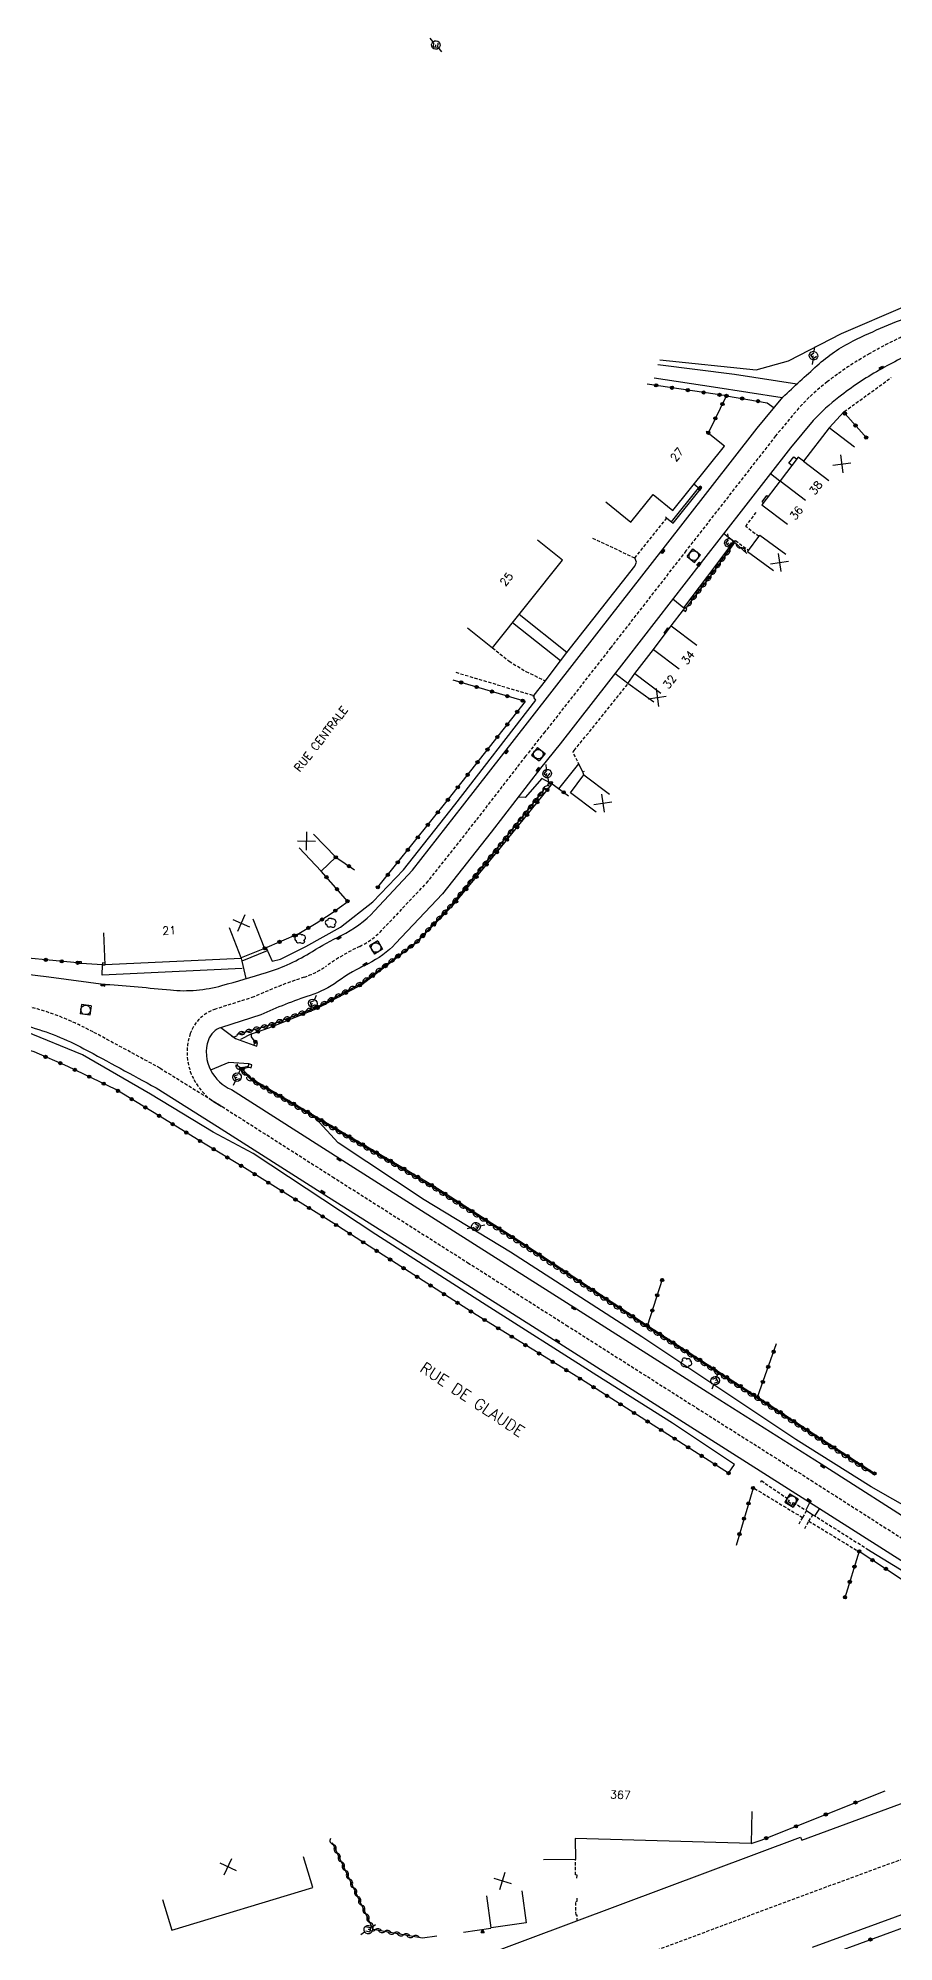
# Model space of a CAD drawing. Header units: millimetres. Extents: x 113000 to 114000, y 148263 to 149000.
# Drawn here: x 113357.2 to 113490.8, y 148701.9 to 148999.3 of the extents above; entities that cross this region are included whole.
import ezdxf
from ezdxf.enums import TextEntityAlignment as Align

# ---------------------------------------------------------------- set-up
doc = ezdxf.new("R2010")
doc.units = ezdxf.units.MM
doc.linetypes.add('DASHED', pattern=[0.75, 0.5, -0.25])
doc.layers.get('0').update_dxf_attribs({"linetype": 'CONTINUOUS'})
for name, color, linetype in [('W0001', 6, 'DASHED'), ('W0008', 7, 'CONTINUOUS'), ('W0100', 7, 'CONTINUOUS'), ('W0112', 1, 'DASHED'), ('W0211', 2, 'CONTINUOUS'), ('W0300', 7, 'CONTINUOUS'), ('W0310', 3, 'CONTINUOUS'), ('W0322', 7, 'CONTINUOUS'), ('W0330', 7, 'CONTINUOUS'), ('W0334', 7, 'CONTINUOUS'), ('W0400', 7, 'CONTINUOUS'), ('W0420', 7, 'CONTINUOUS'), ('W0471', 7, 'CONTINUOUS'), ('W0851', 7, 'CONTINUOUS'), ('W0984', 7, 'CONTINUOUS'), ('W0989', 7, 'CONTINUOUS'), ('W0991', 7, 'CONTINUOUS'), ('W1102', 7, 'CONTINUOUS')]:
    doc.layers.add(name, color=color, linetype=linetype)
doc.styles.get("Standard").update_dxf_attribs({"font": 'romans.shx', "width": 0.85})

# ---------------------------------------------------------------- blocks, each defined once
blk = doc.blocks.new('T400')
for p, q in [((-0.15, 0.3), (0.15, 0.3)), ((-0.15, -0.25), (-0.15, 0.3)), ((-0.15, 0.15), (0.15, 0.15)), ((-0.15, 0), (0.15, 0)), ((0.15, 0.3), (0.15, -0.25)), ((-0.15, -0.15), (0.15, -0.15)), ((-0.15, -0.25), (-0.15, -0.3)), ((-0.15, -0.3), (0.15, -0.3)), ((0.15, -0.3), (0.15, -0.25))]:
    blk.add_line(p, q)
blk = doc.blocks.new('T471')
for p, q in [((-0.333334, 0.333334), (-0.333334, -0.333334)), ((-0.333334, 0.333334), (0.333334, 0.333334)), ((-0.333334, 0), (0, 0)), ((0.500001, 0.500001), (1.000002, 1.000002)), ((-0.500001, -0.500001), (-1.000002, -1.000002)), ((-0.333334, -0.333334), (0.333334, -0.333334))]:
    blk.add_line(p, q)
blk.add_ellipse((0, 0), major_axis=(0.471405, 0.471405), ratio=1, start_param=5.4977871438, end_param=11.780972451)
blk = doc.blocks.new('T300')
for p, q in [((-0.8, 0.51), (-0.86, 0.34)), ((-0.86, 0.34), (-0.86, 0.17)), ((-0.86, 0.17), (-0.74, 0.06)), ((-0.69, 0.63), (-0.8, 0.51)), ((-0.8, -0.06), (-0.74, 0.06)), ((-0.74, 0.06), (-0.69, 0.11)), ((-0.57, 0.69), (-0.69, 0.63)), ((-0.46, 0.69), (-0.57, 0.69)), ((-0.29, 0.63), (-0.46, 0.69)), ((-0.29, 0.63), (-0.17, 0.74)), ((-0.23, 0.57), (-0.29, 0.63)), ((-0.17, 0.74), (-0.06, 0.8)), ((-0.06, 0.8), (0.06, 0.8)), ((0.06, 0.8), (0.23, 0.74)), ((0.23, 0.74), (0.34, 0.63)), ((0.34, 0.63), (0.4, 0.51)), ((0.46, 0.46), (0.34, 0.46)), ((0.4, 0.51), (0.4, 0.46)), ((0.57, 0.4), (0.46, 0.46)), ((0.57, 0.4), (0.69, 0.29)), ((0.69, 0.29), (0.74, 0.17)), ((0.74, 0.06), (0.69, -0.17)), ((0.74, 0.17), (0.74, 0.06)), ((-0.8, -0.17), (-0.8, -0.06)), ((-0.8, -0.23), (-0.8, -0.17)), ((-0.74, -0.34), (-0.8, -0.23)), ((-0.69, -0.4), (-0.74, -0.34)), ((-0.51, -0.46), (-0.69, -0.4)), ((-0.4, -0.46), (-0.51, -0.46)), ((-0.4, -0.46), (-0.34, -0.46)), ((-0.34, -0.46), (-0.34, -0.4)), ((-0.34, -0.51), (-0.34, -0.46)), ((-0.29, -0.63), (-0.34, -0.51)), ((-0.17, -0.74), (-0.29, -0.63)), ((-0.06, -0.8), (-0.17, -0.74)), ((0.06, -0.8), (-0.06, -0.8)), ((0.17, -0.74), (0.06, -0.8)), ((0.23, -0.69), (0.17, -0.74)), ((0.29, -0.46), (0.23, -0.46)), ((0.29, -0.63), (0.23, -0.69)), ((0.46, -0.4), (0.29, -0.46)), ((0.34, -0.51), (0.29, -0.63)), ((0.34, -0.51), (0.34, -0.46)), ((0.57, -0.34), (0.46, -0.4)), ((0.63, -0.29), (0.57, -0.34)), ((0.69, -0.17), (0.63, -0.29))]:
    blk.add_line(p, q)
blk = doc.blocks.new('T420')
for p, q in [((0.75, 0.75), (-0.75, 0.75)), ((-0.75, 0.75), (-0.75, -0.75)), ((0.75, 0.75), (0.75, -0.75)), ((0.75, -0.75), (-0.75, -0.75))]:
    blk.add_line(p, q)
blk.add_ellipse((0, 0), major_axis=(-0.53, 0.53), ratio=1, start_param=3.926991, end_param=10.210176)
blk = doc.blocks.new('t310o')
at = {"color": 0, "linetype": 'Continuous'}
for centre, start, end in [((-0.5, 0.38), 216.8699, 323.1304), ((0.5, -0.37), 36.8699, 143.1303)]:
    blk.add_arc(centre, 0.625, start, end, dxfattribs=at)
blk = doc.blocks.new('t322o')
at = {"color": 0, "linetype": 'Continuous'}
for radius in [0.25, 0.15]:
    blk.add_circle((0, 0), radius, dxfattribs=at)
blk = doc.blocks.new('t991o')
at = {"color": 0, "linetype": 'Continuous'}
for p, q in [((-1, 1), (1, -1)), ((-1, -1), (1, 1))]:
    blk.add_line(p, q, dxfattribs=at)
blk = doc.blocks.new('T851')
for p, q in [((-0.25, -0.15), (0, 0.32)), ((0, 0.32), (0.25, -0.15)), ((-0.25, -0.15), (0.25, -0.15))]:
    blk.add_line(p, q)
for major_axis in [(-0.106, 0.106), (-0.0354, 0.0354), (-0.0236, 0.0236)]:
    blk.add_ellipse((0, 0), major_axis=major_axis, ratio=1, start_param=3.926991, end_param=10.210176)

msp = doc.modelspace()

# ---------------------------------------------------------------- linework, layer by layer
at = {"layer": 'W0001'}
msp.add_line((113384.07, 148833.52), (113385.9, 148832.39), dxfattribs=at)
for points in [[(113493.96, 148953.49, 0.026733), (113487.01, 148950.01, 0.035853), (113480.38, 148945.59, 0.041989), (113475.94, 148941.51), (113472.32, 148937.15), (113458.33, 148919.2), (113446.61, 148904.11), (113436.31, 148890.93), (113433.27, 148887.11), (113425.53, 148877.1), (113418.03, 148867.59), (113410.79, 148859.9, -0.092554), (113407.39, 148857.41, 0.042259), (113402.19, 148854.36, -0.074126), (113398.7, 148852.6, 0.028071), (113390.85, 148849.51), (113384.88, 148847.62, 0.235798), (113380.93, 148843.79, 0.210291), (113381.49, 148836.6, 0.160071), (113385.9, 148832.39), (113403.12, 148821.43), (113424.27, 148808), (113439.64, 148798.25), (113460.03, 148785.3), (113477.81, 148774.04), (113494.12, 148763.63)], [(113345.41, 148850.87), (113356.39, 148847.83, -0.056203), (113365.75, 148844.05, -0.000561), (113376.22, 148838.39), (113385.9, 148832.39)]]:
    msp.add_lwpolyline(points, format="xyb", dxfattribs=at)
msp.add_lwpolyline([(113000, 148530.7), (113062.08, 148554.25), (113128.44, 148578.83), (113204.09, 148607.12), (113272.4, 148633.06), (113316.81, 148649.51), (113479.85, 148710.37), (113525.75, 148727.15), (113553.55, 148738.03), (113799.33, 148829.95), (113958.55, 148889.53), (113991.35, 148901.73), (114000, 148904.98)], dxfattribs=at)
at = {"layer": 'W0008'}
for points in [[(113346.48, 148854.15), (113358.84, 148852.66), (113367.76, 148851.48, -0.006889), (113377.82, 148850.6, 0.093683), (113385.88, 148851.3, 0.006347), (113392.82, 148853.33, 0.065954), (113399.99, 148856.62, -0.028232), (113404.47, 148859.1, 0.093433), (113409.69, 148862.94), (113415.63, 148869.33), (113423.45, 148879.31), (113433.93, 148892.78), (113444.78, 148906.68), (113454.77, 148919.49), (113469.45, 148938.35), (113473.45, 148943.22, -0.004154), (113478.81, 148948.14, -0.06842), (113484.44, 148951.99, -0.030657), (113494.35, 148956.18, -0.056578)], [(113495.16, 148950.74, 0.026733), (113488.49, 148947.41, 0.035853), (113482.22, 148943.22, 0.041433), (113478.2, 148939.53), (113474.66, 148935.27), (113460.7, 148917.36), (113448.97, 148902.27), (113438.66, 148889.07), (113435.63, 148885.26), (113427.89, 148875.25), (113420.3, 148865.63), (113412.97, 148857.84, -0.092554), (113408.68, 148854.71, 0.042259), (113403.92, 148851.91, -0.074126), (113399.64, 148849.75, 0.028712), (113391.93, 148846.71), (113385.78, 148844.76, 0.235798), (113383.76, 148842.8, 0.210291), (113384.13, 148838.02, 0.166422), (113387.34, 148835.03), (113404.73, 148823.96), (113425.87, 148810.53), (113441.25, 148800.78), (113461.63, 148787.83), (113479.42, 148776.57), (113495.73, 148766.16)]]:
    msp.add_lwpolyline(points, format="xyb", dxfattribs=at)
for points in [[(113473.36, 148943.11), (113462.61, 148944.78), (113453.36, 148946.16)], [(113475.63, 148945.24), (113465.93, 148946.75), (113453.95, 148948.24)], [(113385.69, 148844.73), (113388, 148843.01), (113390.84, 148841.98)], [(113390.06, 148839.06), (113386.97, 148839.28), (113384.11, 148838.05)], [(113418.81, 148696.76), (113433.61, 148702.31), (113476.21, 148718.28), (113476.4, 148717.78), (113522.06, 148734.61)], [(113478.06, 148701.06), (113495.87, 148707.59)]]:
    msp.add_lwpolyline(points, dxfattribs=at)
at = {"layer": 'W0008', "flags": 128}
msp.add_lwpolyline([(113344.61, 148847.98), (113355.59, 148844.94, -0.056203), (113364.33, 148841.42, -0.000604), (113375.6, 148835.31), (113385.18, 148829.28), (113401.94, 148818.62), (113423.28, 148805.11), (113438.63, 148795.36), (113458.53, 148782.73), (113477.05, 148770.96), (113493, 148760.83), (113506.82, 148752.04), (113510, 148750.03), (113512.3, 148748.67)], format="xyb", dxfattribs=at)
at = {"layer": 'W0100'}
for points in [[(113445.82, 148926.83), (113449.73, 148923.7), (113453.18, 148928.02), (113456.3, 148925.52), (113464.33, 148935.56), (113463.89, 148935.9), (113461.47, 148937.83)], [(113484.64, 148935.39), (113480.67, 148938.43), (113476.68, 148933.22), (113475.84, 148933.85), (113473.01, 148930.11), (113470.18, 148926.36), (113474.17, 148923.34)], [(113424.21, 148907.16), (113428.12, 148904.04), (113439.03, 148917.73), (113435.12, 148920.85)], [(113471.97, 148916.07), (113467.96, 148919.05), (113469.88, 148921.64), (113473.9, 148918.66)], [(113453.32, 148895.57), (113449.26, 148898.49), (113450.36, 148900.02), (113453.24, 148903.79), (113456.04, 148907.48), (113460.02, 148904.45)], [(113444.28, 148878.39), (113440.29, 148881.4), (113442.4, 148884.2), (113446.39, 148881.19)], [(113397.93, 148872.79), (113401.39, 148869.18), (113403.64, 148871.33), (113400.18, 148874.94)], [(113390.71, 148861.73), (113392.52, 148857.07), (113388.86, 148855.64), (113388.88, 148855.5), (113367.64, 148854.51), (113367.41, 148859.51)], [(113468.62, 148722.29), (113468.53, 148717.29), (113441.02, 148718.08), (113441.06, 148714.78), (113436.06, 148714.72)], [(113376.6, 148708.54), (113378.05, 148703.76), (113400.05, 148710.42), (113398.6, 148715.22)], [(113432.68, 148709.86), (113433.38, 148704.9), (113427.91, 148704.12), (113427.21, 148709.08)]]:
    msp.add_lwpolyline(points, dxfattribs=at)
at = {"layer": 'W0112'}
for points in [[(113483.23, 148940.73), (113483.04, 148940.94), (113490.38, 148946.27)], [(113469.72, 148921.42), (113467.65, 148923), (113469.42, 148925.36)], [(113443.73, 148921.2), (113450.34, 148918.08), (113455.32, 148924.32), (113455.13, 148924.49)], [(113465.9, 148920.6), (113466.07, 148920.8), (113468.11, 148919.25)], [(113428.12, 148904.04), (113430.72, 148901.94), (113433.32, 148900.35), (113436.4, 148898.87), (113436.51, 148899.07)], [(113422.4, 148900.22), (113434.5, 148896.61), (113434.43, 148896.38)], [(113441.72, 148885.66), (113440.7, 148887.74), (113440.89, 148888.01), (113449.3, 148898.48)], [(113442.4, 148884.2), (113442.2, 148884.67), (113442.46, 148884.8)], [(113367.63, 148854.81), (113367.21, 148854.82), (113367.2, 148854.52), (113367.64, 148854.51)], [(113470.02, 148773.72), (113470.1, 148773.96), (113474.45, 148770.97), (113474.27, 148770.71), (113474.95, 148770.28), (113475.12, 148770.56), (113477.15, 148769.27), (113476.51, 148768.21)], [(113469.03, 148772.73), (113476.51, 148768.21), (113475.93, 148767.17)], [(113476.88, 148766.47), (113477.51, 148767.64), (113485.29, 148762.89)], [(113477.51, 148767.64), (113478.16, 148768.63), (113486.58, 148763.32)], [(113441.3, 148711.86), (113441.33, 148712.31), (113441.1, 148712.36), (113441.06, 148714.78)], [(113441.36, 148705.14), (113441.35, 148706.06), (113441.16, 148706.08), (113441.14, 148708.23), (113441.34, 148708.26), (113441.34, 148708.75)]]:
    msp.add_lwpolyline(points, dxfattribs=at)
for points in [[(113458.26, 148909.71), (113458.48, 148910.06), (113458.17, 148910.32), (113457.94, 148909.97)], [(113436.94, 148883.02), (113436.69, 148882.71), (113437.08, 148882.35), (113437.33, 148882.66)], [(113363.89, 148855.03), (113363.87, 148854.73), (113363.44, 148854.76), (113363.46, 148855.06)], [(113391.31, 148841.85), (113391.43, 148842.33), (113390.96, 148842.46), (113390.84, 148841.98)], [(113390.06, 148839.06), (113389.93, 148838.58), (113390.41, 148838.45), (113390.54, 148838.92)]]:
    msp.add_lwpolyline(points, close=True, dxfattribs=at)
at = {"layer": 'W0211'}
for points in [[(113464.98, 148775.13), (113465.93, 148776.49), (113456.21, 148782.92), (113444.4, 148790.38), (113426.54, 148801.72), (113409.88, 148812.41), (113390.73, 148825.08), (113384.51, 148828.39), (113374.72, 148834.34), (113364.11, 148840.49), (113355.21, 148844.1), (113344.49, 148846.97)], [(113498.21, 148768.15), (113497.03, 148767.4), (113487.22, 148772.97), (113475.47, 148780.39), (113451.41, 148796.4), (113430.94, 148809.63), (113417.46, 148817.8), (113404.01, 148826.72), (113400.5, 148830.6)], [(113486.58, 148763.32), (113494.91, 148758.19), (113504.44, 148751.71), (113504.39, 148750.34)]]:
    msp.add_lwpolyline(points, dxfattribs=at)
at = {"layer": 'W0310'}
msp.add_line((113458.42, 148910.36), (113462.04, 148915.09), dxfattribs=at)
for points in [[(113462.04, 148915.09), (113465.95, 148920.5), (113467.82, 148918.8)], [(113388.34, 148843.69), (113393.42, 148845.16), (113400.58, 148847.87), (113407.65, 148851.69), (113416.22, 148858.03), (113421.82, 148864.01), (113429.26, 148873.2), (113436.41, 148882.18)], [(113417.2, 148702.5), (113409.5, 148703.86), (113403.13, 148717.36)]]:
    msp.add_lwpolyline(points, dxfattribs=at)
at = {"layer": 'W0322'}
for points in [[(113461.82, 148937.64), (113464.64, 148943.4), (113452.28, 148945.25)], [(113464.64, 148943.4), (113471, 148942.34)], [(113483.15, 148940.64), (113486.61, 148936.72)], [(113410.21, 148866.64), (113421.23, 148880.4), (113433.25, 148895.66), (113422, 148899.01)], [(113391.08, 148842.51), (113390.5, 148843.26), (113390.51, 148843.75), (113393.34, 148844.74), (113400.67, 148847.73), (113407.7, 148851.48), (113416.35, 148858.1), (113421.88, 148863.77), (113429.38, 148872.83), (113437.08, 148882.35)], [(113437.22, 148882.94), (113439.99, 148880.93)], [(113403.64, 148871.33), (113406.55, 148869.38)], [(113392.58, 148857.11), (113397.9, 148859.43), (113400.57, 148861.02), (113402.95, 148862.54), (113405.54, 148864.4), (113401.39, 148869.18)], [(113363.34, 148854.85), (113351.16, 148855.98)], [(113464.98, 148775.13), (113454.94, 148781.55), (113441.42, 148790.11), (113425.55, 148799.87), (113403.35, 148814.12), (113389.41, 148822.8), (113382.98, 148826.68), (113375.97, 148831.01), (113369.32, 148835.04), (113361.8, 148838.66), (113356.55, 148840.92), (113346.62, 148843.92)], [(113487.65, 148774.9), (113477.3, 148781.64), (113469.39, 148786.85), (113452.2, 148797.98), (113432.11, 148811.24), (113418.77, 148819.82), (113398.16, 148831.99), (113390.54, 148836.48), (113388.58, 148838.39), (113389.95, 148838.71)], [(113487.76, 148775.07), (113477.41, 148781.81), (113469.5, 148787.02), (113452.31, 148798.15), (113432.22, 148811.4), (113418.87, 148819.99), (113398.26, 148832.16), (113390.66, 148836.64), (113388.98, 148838.28), (113390, 148838.52)], [(113452.31, 148798.15), (113454.69, 148805.57)], [(113469.5, 148787.02), (113472.46, 148795.38)], [(113468.8, 148772.8), (113466.14, 148763.81)], [(113485.36, 148762.92), (113483.13, 148755.64)], [(113485.36, 148762.92), (113494.2, 148757.12), (113503.64, 148750.7)], [(113468.53, 148717.29), (113470.06, 148717.79), (113489.44, 148725.53)], [(113459.86, 148680.75), (113463.28, 148693.54), (113492.89, 148704.39), (113493.66, 148696.51), (113497.95, 148695.76), (113504.32, 148707.11), (113512.37, 148710.09)], [(113419.4, 148702.78), (113417.2, 148702.5)], [(113427.86, 148704), (113423.61, 148703.39)]]:
    msp.add_lwpolyline(points, dxfattribs=at)
at = {"layer": 'W0330'}
msp.add_lwpolyline([(113454.26, 148949.02), (113469.28, 148947.48), (113474.35, 148948.88), (113482.59, 148953.17), (113492.53, 148957.44), (113501.92, 148960.05), (113507.97, 148961.21), (113512.59, 148983.14)], dxfattribs=at)
at = {"layer": 'W0334'}
for p, q in [((113438.71, 148901.99), (113431.23, 148907.95)), ((113439.72, 148903.31), (113432.27, 148909.25))]:
    msp.add_line(p, q, dxfattribs=at)
for points in [[(113471, 148942.34), (113472.08, 148941.54)], [(113480.67, 148938.43), (113483.04, 148940.94)], [(113474.84, 148932.53), (113474.38, 148932.87), (113475.16, 148933.9), (113475.61, 148933.56)], [(113472.99, 148930.08), (113471.5, 148931.22)], [(113455.32, 148924.32), (113456.05, 148923.74), (113456.31, 148923.54), (113460.54, 148928.77), (113459.56, 148929.6)], [(113456.06, 148923.74), (113460.29, 148928.98)], [(113470.45, 148926.71), (113470.25, 148926.86), (113470.96, 148927.82), (113471.17, 148927.66)], [(113456.29, 148911.68), (113458.01, 148910.28), (113461.75, 148915.23), (113465.78, 148920.64), (113464.22, 148921.87)], [(113436.51, 148899.07), (113438.71, 148901.99), (113439.72, 148903.31), (113445.16, 148910.21), (113450.32, 148916.78), (113450.58, 148917.43), (113450.34, 148918.08)], [(113455.09, 148906.23), (113454.91, 148906.36), (113455.5, 148907.17), (113455.69, 148907.02)], [(113456.04, 148907.48), (113457.94, 148909.97)], [(113392.77, 148857.21), (113393.71, 148855.12), (113394.99, 148855.42), (113398.99, 148857.37), (113404.36, 148860.41), (113409.43, 148864.38), (113414.2, 148869.38), (113422.25, 148879.52), (113434.9, 148895.89), (113434.6, 148896.23), (113434.61, 148896.64), (113436.4, 148898.87)], [(113449.26, 148898.49), (113447.22, 148900.02)], [(113436.94, 148883.02), (113435.8, 148883.63), (113433.22, 148880.65), (113432.1, 148880.7)], [(113438.49, 148882.01), (113441.59, 148885.94)], [(113442.2, 148884.67), (113441.72, 148885.66)], [(113392.84, 148856.98), (113392.91, 148856.74), (113388.97, 148855.08)], [(113389.05, 148853.94), (113367.19, 148852.93), (113367.2, 148854.52), (113363.87, 148854.73)], [(113388.88, 148855.5), (113388.97, 148855.08), (113389.58, 148852.41)], [(113390.51, 148843.75), (113388.78, 148842.85)], [(113388.98, 148838.28), (113388.29, 148838.77), (113388.3, 148839.07)], [(113477.68, 148770.57), (113477.04, 148769.37)], [(113477.15, 148769.27), (113478.16, 148768.63)], [(113479.19, 148769.6), (113478.46, 148768.53)]]:
    msp.add_lwpolyline(points, dxfattribs=at)
at = {"layer": 'W1102'}
for p, q in [((113476.68, 148933.22), (113480.65, 148930.18)), ((113473.01, 148930.11), (113477, 148927.09)), ((113453.24, 148903.79), (113457.24, 148900.77)), ((113450.36, 148900.02), (113454.38, 148896.98)), ((113388.86, 148855.64), (113387.05, 148860.3))]:
    msp.add_line(p, q, dxfattribs=at)

# ---------------------------------------------------------------- block references
at = {"layer": 'W0300'}
for p, rotation in [((113398.18, 148858.59), 28.9335569339122), ((113402.95, 148861.08), 28.9335569339122), ((113458.29, 148792.4), 204.311595712585)]:
    msp.add_blockref('T300', p, dxfattribs=dict(at, rotation=rotation))
at = {"layer": 'W0310'}
for p, rotation in [((113464.41, 148918.37), 54.15164004706281), ((113465.14, 148919.38), 54.15164004706281), ((113466.9, 148919.64), 317.5509317343408), ((113462.22, 148915.33), 54.15164004706281), ((113462.95, 148916.34), 54.15164004706281), ((113463.68, 148917.36), 54.15164004706281), ((113459.94, 148912.35), 52.55021821505361), ((113460.7, 148913.34), 52.55021821505361), ((113461.46, 148914.33), 52.55021821505361), ((113459.18, 148911.36), 52.55021821505361), ((113434.45, 148879.73), 51.4613325373919), ((113435.23, 148880.7), 51.4613325373919), ((113436.01, 148881.68), 51.4613325373919), ((113432.12, 148876.79), 51.4613325373919), ((113432.9, 148877.77), 51.4613325373919), ((113433.68, 148878.75), 51.4613325373919), ((113429.78, 148873.86), 51.4613325373919), ((113430.56, 148874.84), 51.4613325373919), ((113431.34, 148875.81), 51.4613325373919), ((113427.43, 148870.94), 51.0172176967201), ((113428.21, 148871.91), 51.0172176967201), ((113429, 148872.88), 51.0172176967201), ((113425.07, 148868.03), 51.0172176967201), ((113425.86, 148869), 51.0172176967201), ((113426.64, 148869.97), 51.0172176967201), ((113422.71, 148865.11), 51.0172176967201), ((113423.5, 148866.08), 51.0172176967201), ((113424.28, 148867.05), 51.0172176967201), ((113420.22, 148862.31), 46.88273707155899), ((113421.08, 148863.22), 46.88273707155899), ((113421.92, 148864.14), 51.0172176967201), ((113416.81, 148858.66), 46.88273707155899), ((113417.66, 148859.57), 46.88273707155899), ((113418.51, 148860.48), 46.88273707155899), ((113419.37, 148861.39), 46.88273707155899), ((113413.9, 148856.31), 36.4942575238183), ((113414.9, 148857.05), 36.4942575238183), ((113415.9, 148857.8), 36.4942575238183), ((113409.88, 148853.34), 36.4942575238183), ((113410.88, 148854.08), 36.4942575238183), ((113411.89, 148854.82), 36.4942575238183), ((113412.89, 148855.57), 36.4942575238183), ((113404.59, 148850.03), 28.39325681562909), ((113405.69, 148850.63), 28.39325681562909), ((113406.79, 148851.22), 28.39325681562909), ((113407.87, 148851.85), 36.4942575238183), ((113408.87, 148852.59), 36.4942575238183), ((113398.99, 148847.27), 20.719522974633), ((113400.16, 148847.71), 20.719522974633), ((113401.29, 148848.25), 28.39325681562909), ((113402.39, 148848.84), 28.39325681562909), ((113403.49, 148849.44), 28.39325681562909), ((113390.74, 148844.39), 16.11438846483971), ((113391.94, 148844.73), 16.11438846483971), ((113393.14, 148845.08), 16.11438846483971), ((113394.32, 148845.5), 20.719522974633), ((113395.49, 148845.94), 20.719522974633), ((113396.66, 148846.38), 20.719522974633), ((113397.83, 148846.83), 20.719522974633), ((113388.34, 148843.69), 16.11438846483971), ((113389.54, 148844.04), 16.11438846483971), ((113388.75, 148838.22), 135.7967773544771), ((113389.65, 148837.35), 135.7967773544771), ((113390.55, 148836.48), 149.4827882068772), ((113391.62, 148835.84), 149.4827882068772), ((113392.7, 148835.21), 149.4827882068772), ((113393.78, 148834.57), 149.4827882068772), ((113394.85, 148833.94), 149.4827882068772), ((113395.93, 148833.3), 149.4827882068772), ((113397.01, 148832.67), 149.4827882068772), ((113398.08, 148832.03), 149.4827882068772), ((113399.16, 148831.4), 149.436968152382), ((113400.24, 148830.76), 149.436968152382), ((113401.31, 148830.13), 149.436968152382), ((113402.39, 148829.49), 149.436968152382), ((113403.47, 148828.85), 149.436968152382), ((113404.54, 148828.22), 149.436968152382), ((113405.62, 148827.58), 149.436968152382), ((113406.69, 148826.95), 149.436968152382), ((113407.77, 148826.31), 149.436968152382), ((113408.85, 148825.68), 149.436968152382), ((113409.92, 148825.04), 149.436968152382), ((113411, 148824.41), 149.436968152382), ((113412.08, 148823.77), 149.436968152382), ((113413.15, 148823.13), 149.436968152382), ((113414.23, 148822.5), 149.436968152382), ((113415.31, 148821.86), 149.436968152382), ((113416.38, 148821.23), 149.436968152382), ((113417.46, 148820.59), 149.436968152382), ((113418.53, 148819.96), 149.436968152382), ((113419.59, 148819.29), 147.2512132183656), ((113420.64, 148818.61), 147.2512132183656), ((113421.69, 148817.94), 147.2512132183656), ((113422.75, 148817.26), 147.2512132183656), ((113423.8, 148816.58), 147.2512132183656), ((113424.85, 148815.91), 147.2512132183656), ((113425.9, 148815.23), 147.2512132183656), ((113426.95, 148814.56), 147.2512132183656), ((113428, 148813.88), 147.2512132183656), ((113429.05, 148813.2), 147.2512132183656), ((113430.1, 148812.53), 147.2512132183656), ((113431.16, 148811.85), 147.2512132183656), ((113432.21, 148811.17), 146.5872588812574), ((113433.25, 148810.49), 146.5872588812574), ((113434.29, 148809.8), 146.5872588812574), ((113435.34, 148809.11), 146.5872588812574), ((113436.38, 148808.42), 146.5872588812574), ((113437.42, 148807.73), 146.5872588812574), ((113438.47, 148807.04), 146.5872588812574), ((113439.51, 148806.36), 146.5872588812574), ((113440.55, 148805.67), 146.5872588812574), ((113441.6, 148804.98), 146.5872588812574), ((113442.64, 148804.29), 146.5872588812574), ((113443.68, 148803.6), 146.5872588812574), ((113444.73, 148802.91), 146.5872588812574), ((113445.77, 148802.23), 146.5872588812574), ((113446.81, 148801.54), 146.5872588812574), ((113447.86, 148800.85), 146.5872588812574), ((113448.9, 148800.16), 146.5872588812574), ((113449.94, 148799.47), 146.5872588812574), ((113450.99, 148798.78), 146.5872588812574), ((113452.03, 148798.1), 146.5872588812574), ((113453.08, 148797.41), 147.0733628721911), ((113454.13, 148796.73), 147.0733628721911), ((113455.18, 148796.06), 147.0733628721911), ((113456.23, 148795.38), 147.0733628721911), ((113457.28, 148794.7), 147.0733628721911), ((113458.33, 148794.02), 147.0733628721911), ((113459.37, 148793.34), 147.0733628721911), ((113460.42, 148792.66), 147.0733628721911), ((113461.47, 148791.98), 147.0733628721911), ((113462.52, 148791.3), 147.0733628721911), ((113463.57, 148790.62), 147.0733628721911), ((113464.62, 148789.94), 147.0733628721911), ((113465.67, 148789.26), 147.0733628721911), ((113466.72, 148788.58), 147.0733628721911), ((113467.77, 148787.9), 147.0733628721911), ((113468.82, 148787.22), 147.0733628721911), ((113469.86, 148786.54), 146.6450466461399), ((113470.91, 148785.85), 146.6450466461399), ((113471.95, 148785.17), 146.6450466461399), ((113473, 148784.48), 146.6450466461399), ((113474.04, 148783.79), 146.6450466461399), ((113475.08, 148783.1), 146.6450466461399), ((113476.13, 148782.42), 146.6450466461399), ((113477.17, 148781.73), 146.6450466461399), ((113478.22, 148781.05), 146.9157967022347), ((113479.27, 148780.36), 146.9157967022347), ((113480.31, 148779.68), 146.9157967022347), ((113481.36, 148779), 146.9157967022347), ((113482.41, 148778.32), 146.9157967022347), ((113483.46, 148777.63), 146.9157967022347), ((113484.5, 148776.95), 146.9157967022347), ((113485.55, 148776.27), 146.9157967022347), ((113486.6, 148775.59), 146.9157967022347), ((113403.23, 148717.14), 115.2777222355529), ((113403.87, 148715.78), 115.2777222355529), ((113404.51, 148714.42), 115.2777222355529), ((113405.15, 148713.07), 115.2777222355529), ((113405.79, 148711.71), 115.2777222355529), ((113406.43, 148710.35), 115.2777222355529), ((113407.07, 148709), 115.2777222355529), ((113407.71, 148707.64), 115.2777222355529), ((113408.36, 148706.29), 115.2777222355529), ((113409, 148704.93), 115.2777222355529), ((113409.81, 148703.8), 169.9818690763413), ((113411.29, 148703.54), 169.9818690763413), ((113412.77, 148703.28), 169.9818690763413), ((113414.24, 148703.02), 169.9818690763413), ((113415.72, 148702.76), 169.9818690763413)]:
    msp.add_blockref('t310o', p, dxfattribs=dict(at, rotation=rotation))
at = {"layer": 'W0322'}
for p, rotation in [((113453.68, 148945.04), 171.48609348729), ((113456.15, 148944.67), 171.48609348729), ((113458.62, 148944.3), 171.48609348729), ((113461.1, 148943.93), 171.48609348729), ((113463.57, 148943.56), 171.48609348729), ((113464.64, 148943.4), 350.5505368620101), ((113467.11, 148942.99), 350.5505368620101), ((113469.57, 148942.58), 350.5505368620101), ((113462.92, 148939.89), 63.8891065969346), ((113464.02, 148942.13), 63.8891065969346), ((113483.15, 148940.64), 311.4914772026281), ((113461.82, 148937.64), 63.8891065969346), ((113484.81, 148938.76), 311.4914772026281), ((113486.46, 148936.89), 311.4914772026281), ((113423.24, 148898.64), 163.411666424995), ((113425.64, 148897.93), 163.411666424995), ((113428.03, 148897.21), 163.411666424995), ((113430.43, 148896.5), 163.411666424995), ((113432.82, 148895.79), 163.411666424995), ((113430.43, 148892.08), 51.78535111454361), ((113431.98, 148894.04), 51.78535111454361), ((113428.88, 148890.12), 51.78535111454361), ((113425.79, 148886.19), 51.78535111454361), ((113427.34, 148888.15), 51.78535111454361), ((113424.24, 148884.22), 51.78535111454361), ((113437.22, 148882.94), 323.992706363825), ((113421.15, 148880.3), 51.2902930224469), ((113422.7, 148882.26), 51.78535111454361), ((113435.11, 148879.91), 50.9982305188772), ((113436.68, 148881.85), 50.9982305188772), ((113439.24, 148881.47), 323.992706363825), ((113419.59, 148878.34), 51.2902930224469), ((113433.53, 148877.96), 50.9982305188772), ((113416.46, 148874.44), 51.2902930224469), ((113418.02, 148876.39), 51.2902930224469), ((113430.39, 148874.08), 50.9982305188772), ((113431.96, 148876.02), 50.9982305188772), ((113403.64, 148871.33), 326.217015580227), ((113414.9, 148872.49), 51.2902930224469), ((113428.81, 148872.14), 50.40651185391251), ((113402.2, 148868.23), 130.962221773736), ((113405.72, 148869.94), 326.217015580227), ((113411.77, 148868.59), 51.2902930224469), ((113413.33, 148870.54), 51.2902930224469), ((113425.62, 148868.29), 50.40651185391251), ((113427.21, 148870.21), 50.40651185391251), ((113403.84, 148866.35), 130.962221773736), ((113410.21, 148866.64), 51.2902930224469), ((113424.03, 148866.36), 50.40651185391251), ((113403.57, 148862.99), 35.5594325574446), ((113405.48, 148864.46), 130.962221773736), ((113420.74, 148862.6), 45.68643208002611), ((113422.43, 148864.43), 50.40651185391251), ((113397.16, 148859.11), 23.56610902356759), ((113399.36, 148860.3), 30.7506282411702), ((113401.49, 148861.61), 32.7149933782262), ((113418.99, 148860.81), 45.68643208002611), ((113392.58, 148857.11), 23.56610902356759), ((113394.87, 148858.11), 23.56610902356759), ((113415.38, 148857.36), 37.4267829067733), ((113417.25, 148859.02), 45.68643208002611), ((113358.36, 148855.31), 174.691796790263), ((113360.85, 148855.08), 174.691796790263), ((113363.34, 148854.85), 174.691796790263), ((113411.41, 148854.32), 37.4267829067733), ((113413.4, 148855.84), 37.4267829067733), ((113407.42, 148851.33), 28.0907593232259), ((113409.43, 148852.8), 37.4267829067733), ((113400.8, 148847.8), 28.0907593232259), ((113403, 148848.97), 28.0907593232259), ((113405.21, 148850.15), 28.0907593232259), ((113393.86, 148844.95), 22.1688299226401), ((113396.17, 148845.9), 22.1688299226401), ((113398.49, 148846.84), 22.1688299226401), ((113391.08, 148842.51), 127.533460079178), ((113391.51, 148844.1), 19.2805949309261), ((113358.33, 148840.15), 156.728256050056), ((113360.63, 148839.17), 156.728256050056), ((113389.13, 148838.31), 13.3368843615001), ((113362.9, 148838.13), 154.263450801902), ((113365.16, 148837.05), 154.263450801902), ((113367.41, 148835.96), 154.263450801902), ((113390.66, 148836.65), 135.796777355385), ((113392.81, 148835.37), 149.482788206822), ((113369.64, 148834.84), 148.773917617357), ((113371.78, 148833.55), 148.773917617357), ((113394.96, 148834.1), 149.482788206822), ((113397.12, 148832.84), 149.482788206822), ((113373.92, 148832.25), 148.773917617357), ((113376.06, 148830.95), 148.332236053773), ((113378.18, 148829.64), 148.332236053773), ((113399.27, 148831.57), 149.436968152368), ((113401.42, 148830.29), 149.436968152368), ((113380.31, 148828.33), 148.332236053773), ((113382.44, 148827.02), 148.332236053773), ((113403.58, 148829.02), 149.436968152368), ((113405.73, 148827.75), 149.436968152368), ((113407.88, 148826.48), 149.436968152368), ((113384.58, 148825.72), 148.896047448828), ((113386.72, 148824.43), 148.896047448828), ((113410.03, 148825.21), 149.436968152368), ((113412.19, 148823.94), 149.436968152368), ((113388.86, 148823.14), 148.896047448828), ((113390.98, 148821.82), 148.090808950404), ((113393.11, 148820.5), 148.090808950404), ((113414.34, 148822.67), 149.436968152368), ((113416.49, 148821.4), 149.436968152368), ((113395.23, 148819.18), 148.090808950404), ((113397.35, 148817.86), 148.090808950404), ((113418.64, 148820.12), 149.436968152368), ((113420.75, 148818.78), 147.251213218298), ((113399.47, 148816.54), 148.090808950404), ((113401.6, 148815.22), 148.090808950404), ((113422.85, 148817.43), 147.251213218298), ((113424.96, 148816.08), 147.251213218298), ((113427.06, 148814.72), 147.251213218298), ((113403.71, 148813.89), 147.295889837613), ((113405.82, 148812.54), 147.295889837613), ((113429.16, 148813.37), 147.251213218298), ((113431.26, 148812.02), 147.251213218298), ((113407.92, 148811.19), 147.295889837613), ((113410.03, 148809.84), 147.295889837613), ((113433.36, 148810.65), 146.587258881247), ((113435.45, 148809.28), 146.587258881247), ((113412.13, 148808.49), 147.295889837613), ((113414.23, 148807.14), 147.295889837613), ((113416.34, 148805.79), 147.295889837613), ((113437.53, 148807.9), 146.587258881247), ((113439.62, 148806.52), 146.587258881247), ((113418.44, 148804.43), 147.295889837613), ((113420.54, 148803.08), 147.295889837613), ((113441.71, 148805.15), 146.587258881247), ((113443.79, 148803.77), 146.587258881247), ((113453.84, 148802.91), 72.20383819829372), ((113454.61, 148805.29), 72.20383819829372), ((113422.65, 148801.73), 147.295889837613), ((113424.75, 148800.38), 147.295889837613), ((113445.88, 148802.39), 146.587258881247), ((113447.97, 148801.02), 146.587258881247), ((113450.05, 148799.64), 146.587258881247), ((113453.08, 148800.53), 72.20383819829372), ((113426.87, 148799.06), 148.400856705294), ((113429, 148797.75), 148.400856705294), ((113452.14, 148798.26), 146.587258881247), ((113452.31, 148798.15), 72.20383819829372), ((113454.24, 148796.9), 147.073383010127), ((113431.13, 148796.44), 148.400856705294), ((113433.26, 148795.13), 148.400856705294), ((113435.39, 148793.82), 148.400856705294), ((113456.34, 148795.54), 147.073383010127), ((113458.43, 148794.18), 147.073383010127), ((113472.01, 148794.09), 70.5108622471692), ((113437.52, 148792.51), 148.400856705294), ((113439.65, 148791.2), 148.400856705294), ((113460.53, 148792.83), 147.073383010127), ((113462.63, 148791.47), 147.073383010127), ((113471.17, 148791.73), 70.5108622471692), ((113441.77, 148789.88), 147.662327063162), ((113443.89, 148788.55), 147.662327063162), ((113464.73, 148790.11), 147.073383010127), ((113466.83, 148788.75), 147.073383010127), ((113470.34, 148789.37), 70.5108622471692), ((113446, 148787.21), 147.662327063162), ((113448.11, 148785.87), 147.662327063162), ((113468.93, 148787.39), 147.073383010127), ((113469.5, 148787.02), 70.5108622471692), ((113471.02, 148786.02), 146.645046646251), ((113450.22, 148784.53), 147.662327063162), ((113452.33, 148783.2), 147.662327063162), ((113454.45, 148781.86), 147.662327063162), ((113473.11, 148784.65), 146.645046646251), ((113475.19, 148783.27), 146.645046646251), ((113477.28, 148781.9), 146.645046646251), ((113456.56, 148780.52), 147.428373507934), ((113458.66, 148779.17), 147.428373507934), ((113479.38, 148780.53), 146.915807067611), ((113481.47, 148779.17), 146.915807067611), ((113460.77, 148777.82), 147.428373507934), ((113462.88, 148776.48), 147.428373507934), ((113483.57, 148777.8), 146.915807067611), ((113485.66, 148776.44), 146.915807067611), ((113464.98, 148775.13), 147.428373507934), ((113487.76, 148775.07), 146.915807067611), ((113468.09, 148770.41), 253.531716278578), ((113468.8, 148772.8), 253.531716278578), ((113467.38, 148768.01), 253.531716278578), ((113466.67, 148765.61), 253.531716278578), ((113485.36, 148762.92), 326.741897913859), ((113487.45, 148761.55), 326.741897913859), ((113483.9, 148758.14), 252.995950877581), ((113484.63, 148760.53), 252.995950877581), ((113489.54, 148760.18), 326.741897913859), ((113483.16, 148755.75), 252.995950877581), ((113484.8, 148723.68), 21.76137411311612), ((113475.51, 148719.97), 21.76137411311612), ((113480.15, 148721.82), 21.76137411311612), ((113470.86, 148718.11), 21.76137411311612), ((113487.13, 148702.28), 20.11398932040244)]:
    msp.add_blockref('t322o', p, dxfattribs=dict(at, rotation=rotation))
at = {"layer": 'W0400'}
for p, rotation in [((113488.81, 148947.76), 299.8338281325833), ((113460.48, 148928.97), 144.1925073972963), ((113454.7, 148919.09), 142.1782665491592), ((113460.35, 148917.1), 139.6997230200765), ((113430.28, 148887.83), 142.1162459591368), ((113435.26, 148885), 142.3025988884092), ((113404.16, 148858.76), 120.4056140439802), ((113408.27, 148854.61), 120.4056140439802), ((113367.31, 148851.37), 81.83821656896598), ((113404.14, 148824.17), 237.5826481900941), ((113401.6, 148819.03), 237.5826481900941), ((113440.78, 148800.91), 237.577457772791), ((113438.24, 148795.76), 237.577457772791), ((113479.67, 148776.22), 237.456946355846), ((113477.53, 148770.86), 237.456946355846)]:
    msp.add_blockref('T400', p, dxfattribs=dict(at, rotation=rotation))
at = {"layer": 'W0420'}
for p, rotation in [((113459.55, 148918.44), 141.862875585274), ((113435.27, 148887.43), 52.30259888840921), ((113409.94, 148857.23), 30.4056140439802), ((113364.59, 148847.49), 351.838216568966), ((113474.81, 148770.85), 59.10486828234071)]:
    msp.add_blockref('T420', p, dxfattribs=dict(at, rotation=rotation))
at = {"layer": 'W0471'}
for p, rotation in [((113419.27, 148998.21), 84.8776761007691), ((113478.24, 148949.68), 35.9119627793121), ((113465.02, 148920.44), 51.35767137232749), ((113436.66, 148884.4), 52.30259888840921), ((113400.06, 148848.51), 20.7195229746331), ((113388.23, 148836.98), 20.7195229746331), ((113425.52, 148813.61), 147.67634263708), ((113462.89, 148789.58), 204.311595712585), ((113408.71, 148703.83), 169.9114441787718)]:
    msp.add_blockref('T471', p, dxfattribs=dict(at, rotation=rotation))
at = {"layer": 'W0851'}
msp.add_blockref('T851', (113426.58, 148703.54), dxfattribs=at)
at = {"layer": 'W0991'}
for p, rotation in [((113482.65, 148932.78), 322.5778050438575), ((113472.94, 148917.36), 323.4098823400057), ((113453.85, 148896.28), 322.9687012690823), ((113445.34, 148879.79), 322.9504411486502), ((113399.06, 148873.87), 313.7316515742659), ((113388.88, 148861.02), 291.2422883891185), ((113386.83, 148713.68), 19.77333276449304), ((113429.67, 148711.46), 28.2163150359771)]:
    msp.add_blockref('t991o', p, dxfattribs=dict(at, rotation=rotation))

# ---------------------------------------------------------------- texts
at = {"layer": 'W0984'}
msp.add_text('RUE CENTRALE', height=1.25, rotation=52.1662, dxfattribs=at).set_placement((113398.03, 148884.55))
at = {"layer": 'W0989'}
msp.add_text('RUE DE GLAUDE', height=1.75, rotation=326.3602, dxfattribs=at).set_placement((113424.99, 148786.63), align=Align.MIDDLE)
at = {"layer": 'W0991'}
for s, rotation, p in [('27', 51.3577, (113456.91, 148934.23)), ('38', 52.7581, (113478.6, 148929.05)), ('36', 52.7581, (113475.56, 148925.11)), ('25', 51.4458, (113430.29, 148914.76)), ('34', 52.9687, (113458.64, 148902.53)), ('32', 52.9687, (113455.76, 148898.75)), ('21', 2.3215, (113377.62, 148859.9)), ('367', 358, (113448.09, 148724.88))]:
    msp.add_text(s, height=1.25, rotation=rotation, dxfattribs=at).set_placement(p, align=Align.MIDDLE)

doc.saveas('drawing.dxf')
